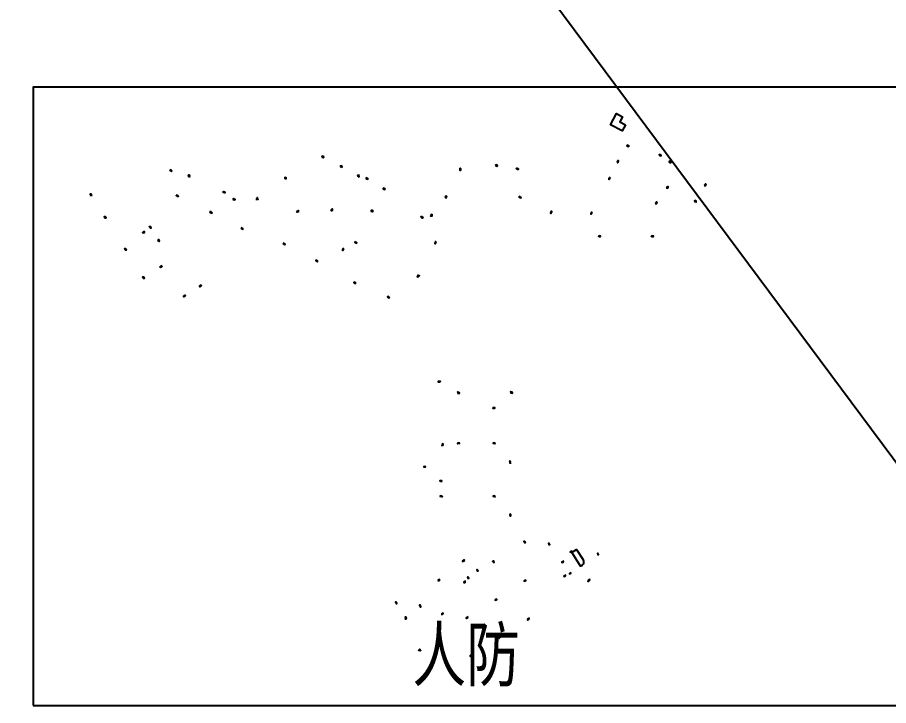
# Model space of a CAD drawing. Extents: x -1466470 to 868515, y -511729 to 1464999.
# Drawn here: x -803709 to -388717, y 282310 to 609892 of the extents above; entities that cross this region are included whole.
import ezdxf

# ---------------------------------------------------------------- set-up
doc = ezdxf.new("R2010")
doc.units = 0
doc.header["$LTSCALE"] = 10
doc.header["$MEASUREMENT"] = 0
doc.layers.add('X-104 B2平面$0$04-不打印_辅助线', color=165, linetype='Continuous', plot=False)
for name, color, linetype in [('X-104 B2平面$0$A-SUR_看线', 231, 'Continuous'), ('X-104 B2平面$0$EQUIP_消火栓', 7, 'Continuous'), ('X-104 B2平面$0$EQUIP_消防', 7, 'Continuous'), ('X-104 B2平面$0$VPIPE-消防', 1, 'Continuous'), ('X-104 B2平面$0$看线', 241, 'Continuous')]:
    doc.layers.add(name, color=color, linetype=linetype)
doc.styles.add('X-104 B2平面$0$Arial', font='arial.ttf', dxfattribs={"width": 0.75, "height": 2.5})

# ---------------------------------------------------------------- blocks, each defined once
blk = doc.blocks.new('X-104 B2平面$0$$TwtSys$00000434')
for p, q in [((-0.5, 0.5), (-0.5, -0.5)), ((-0.5, -0.5), (0.5, 0.5)), ((0.5, 0.5), (-0.5, 0.5)), ((0.5, -0.5), (0.5, 0.5)), ((-0.5, -0.5), (0.5, -0.5))]:
    blk.add_line(p, q)
blk.add_solid([(0.5, -0.5), (0.5, 0.5), (-0.5, -0.5)])
blk = doc.blocks.new('X-104 B2平面$0$$TWTSYS$00000546')
h = blk.add_hatch()
h.set_pattern_fill('ANSI31', color=256, scale=200, style=0)
h.set_pattern_definition([(45, (-38543.802, -6670.83), (-17.67767, 17.67767), [])])
h.paths.add_polyline_path([(-65, 174), (65, 174), (65, 44), (-65, 44)])
for points in [[(0, 344), (-198, 0), (198, 0)], [(-65, 174), (65, 174), (65, 44), (-65, 44)]]:
    blk.add_lwpolyline(points, close=True)
blk = doc.blocks.new('X-104 B2平面$0$A$C55F25C51')
at = {"layer": 'X-104 B2平面$0$VPIPE-消防', "linetype": 'Continuous'}
for centre in [(17219, 148362), (25728, 143298), (50928, 143390), (42528, 135597), (18140, 117824), (25618, 118797), (43473, 118797), (50760, 109475), (17263, 101070), (18225, 93463), (43426, 93446), (50860, 84275), (57224, 72176), (28711, 63370), (42426, 62739), (29199, 53247), (58160, 53561), (87933, 53168), (-3504, 42543), (7979, 40964), (18153, 37399), (924, 35231), (29857, 35544), (59126, 34807), (45466, 26120), (7257, 20350), (31790, 17409), (14145, 14891)]:
    blk.add_circle(centre, 50, dxfattribs=at)
at = {"layer": 'X-104 B2平面$0$EQUIP_消火栓', "xscale": 700.0000000000016, "yscale": 180.0000000000002, "zscale": 700.0000000000016, "rotation": 179.9973647612916}
blk.add_blockref('X-104 B2平面$0$$TwtSys$00000434', (51345, 143115), dxfattribs=at)
at = {"layer": 'X-104 B2平面$0$EQUIP_消防'}
for p, rotation in [((16603, 148275), 180.0026352946099), ((17000, 148275), 180.0026352946099), ((25947, 142952), 179.9973647612991), ((26344, 142952), 179.9973647612991), ((51147, 143025), 179.9973647612991), ((51544, 143025), 179.9973647612991), ((42747, 135685), 359.9973647053902), ((43144, 135685), 359.9973647053902), ((18375, 118504), 269.9994295256455), ((18375, 118107), 269.9994295256455), ((25947, 118885), 359.9973647053902), ((26344, 118885), 359.9973647053902), ((42747, 118885), 359.9973647053902), ((43144, 118885), 359.9973647053902), ((9796, 107655), 359.9973647053902), ((10193, 107654), 359.9973647053902), ((50715, 110153), 90), ((50715, 109756), 90), ((17547, 101025), 179.9999999999984), ((17944, 101025), 179.9999999999984), ((42747, 93685), 0.2718564061595536), ((43144, 93687), 0.2718564061595536), ((50815, 84950), 89.99736470538967), ((50815, 84554), 89.99736470538967), ((57439, 72025), 302.2229229800861), ((57651, 71689), 302.2229229800861), ((69178, 71253), 122.7354887732257), ((69393, 70919), 122.7354887732257), ((79501, 67108), 32.22292298008606), ((79836, 67319), 32.22292298008606), ((92499, 66427), 122.222922980086), ((28176, 62913), 212.222922980086), ((28512, 63124), 212.222922980086), ((42633, 62600), 302.2229229800861), ((42844, 62265), 302.2229229800861), ((75529, 62266), 32.22292298008606), ((75865, 62477), 32.22292298008606), ((92711, 66092), 122.222922980086), ((35051, 58723), 122.2229229800861), ((35262, 58387), 122.2229229800861), ((16880, 53979), 212.222922980086), ((30649, 55209), 122.2229229800861), ((30861, 54874), 122.2229229800861), ((76511, 55603), 32.22292298008606), ((76847, 55814), 32.22292298008606), ((79109, 56782), 32.22292298008606), ((79445, 56994), 32.22292298008606), ((88100, 53593), 32.22292298008606), ((88436, 53805), 32.22292298008606), ((16544, 53767), 212.222922980086), ((28724, 52829), 212.222922980086), ((29060, 53041), 212.222922980086), ((57581, 53311), 32.22292298008606), ((57917, 53522), 32.22292298008606), ((-3776, 43139), 302.4792126004326), ((-3563, 42804), 302.4792126004326), ((7620, 41628), 302.2229229800861), ((7831, 41292), 302.2229229800861), ((43759, 44297), 32.22292298008606), ((44095, 44509), 32.22292298008606), ((18291, 37606), 32.22292298008606), ((18627, 37817), 32.22292298008606), ((827, 35994), 302.7683213823448), ((1042, 35661), 302.7683213823448), ((29996, 35751), 32.22292298008606), ((30331, 35962), 32.22292298008606), ((59194, 35134), 32.22292298008606), ((59530, 35345), 32.22292298008606), ((45528, 26434), 32.22292298008606), ((45864, 26646), 32.22292298008606), ((7553, 20538), 302.7683213823448), ((7768, 20204), 302.7683213823448), ((31862, 17735), 32.22292298008606), ((32198, 17947), 32.22292298008606), ((13877, 15495), 302.7683213823448), ((14091, 15162), 302.7683213823448)]:
    blk.add_blockref('X-104 B2平面$0$$TWTSYS$00000546', p, dxfattribs=dict(at, rotation=rotation))
for p in [(17547, 93685), (17944, 93685)]:
    blk.add_blockref('X-104 B2平面$0$$TWTSYS$00000546', p, dxfattribs=at)
blk = doc.blocks.new('X-104 B2平面$0$A$C4A892B70')
at = {"layer": 'X-104 B2平面$0$VPIPE-消防', "linetype": 'Continuous'}
for centre in [(215464, 1163), (69446, -3675), (230073, -2972), (78150, -8206), (152223, -7814), (210155, -6616), (235305, -5700), (-2297, -10747), (135011, -9516), (162780, -9880), (5706, -12714), (51625, -13789), (86380, -12773), (90342, -14110), (206131, -14671), (99345, -19312), (233637, -18844), (251820, -17764), (-41046, -21740), (793, -22785), (23049, -21018), (27898, -24264), (38679, -24193), (128177, -22644), (163331, -23042), (74309, -28873), (228484, -26307), (247617, -25362), (-34243, -32436), (16767, -30649), (57318, -30120), (93603, -29851), (116627, -32422), (121212, -32151), (178391, -30807), (197544, -31167), (-12717, -37214), (-15917, -40079), (31669, -38406), (-8245, -44243), (51713, -45684), (85044, -44577), (123261, -45249), (201175, -41769), (226375, -41773), (-24542, -47688), (79230, -48486), (67231, -53762), (67231, -53762), (-6950, -56040), (-15960, -61180), (115577, -60483), (11126, -65733), (84511, -63792), (3468, -70477), (100588, -70592)]:
    blk.add_circle(centre, 50, dxfattribs=at)
at = {"layer": 'X-104 B2平面$0$EQUIP_消火栓'}
for p, xscale, yscale, zscale, rotation in [((215055, 1420), 700.0000000000001, 180, 700.0000000000001, 152.500130539079), ((69863, -3888), 699.9999999999999, 179.9999999999999, 699.9999999999999, 152.5000138824565), ((230489, -3257), 700.0000000000002, 180, 700.0000000000002, 332.3993216109598), ((78567, -8419), 699.9999999999999, 179.9999999999999, 699.9999999999999, 152.5000138824565), ((152640, -8028), 699.9999999999999, 179.9999999999999, 699.9999999999999, 152.5000138824565), ((210417, -6210), 700, 180, 700, 61.7324990434503), ((235179, -6346), 700.0000000000001, 180, 700.0000000000001, 152.500130539079), ((-2749, -10530), -700, 180, 700, 332.4999583684411), ((135149, -9813), 700, 180, 700, 242.5000135128928), ((162308, -9703), -700.0000000000001, 180, 700, 332.6006552475175), ((6123, -12927), 699.9999999999999, 179.9999999999999, 699.9999999999999, 152.5000138824565), ((52041, -14002), 699.9999999999999, 179.9999999999999, 699.9999999999999, 152.5000138824565), ((86796, -12987), 699.9999999999999, 179.9999999999999, 699.9999999999999, 152.5000138824565), ((90758, -14395), 700.0000000000002, 180, 700.0000000000002, 332.3993216109598), ((206393, -14265), 700, 180, 700, 61.7324990434503), ((22577, -20841), -700.0000000000001, 180, 700, 332.6006552475175), ((98908, -19066), 699.9999999999999, 179.9999999999999, 699.9999999999999, 152.5000138824565), ((233819, -18396), -700, 180, 700, 243.2600750527982), ((252082, -17358), 700, 180, 700, 61.7324990434503), ((-40794, -22135), -700.0000000000001, 180.0000000000001, 700, 302.459123452464), ((342, -22568), -700, 180, 700, 332.4999583684411), ((27484, -24046), -700.0000000000005, 180.0000000000001, 700, 152.556835105597), ((38559, -23905), 700, 180, 700, 62.50001236630071), ((128315, -22941), 700, 180, 700, 242.5000135128928), ((163740, -23299), 700, 180, 700, 332.5389311849984), ((247174, -25131), 700, 180, 700, 332.5005219402103), ((74092, -29324), -699.9999999999999, 180, 699.9999999999999, 62.49998611770943), ((228746, -25902), 700, 180, 700, 61.7324990434503), ((-33991, -32830), -700.0000000000001, 180.0000000000001, 700, 302.459123452464), ((16338, -30444), -700, 180, 700, 332.4999583684411), ((57772, -29813), -700.0000000000005, 180.0000000000001, 700, 242.5000142325536), ((93202, -29624), 699.9999999999999, 179.9999999999999, 699.9999999999999, 152.5000138824565), ((117079, -32639), -699.9999999999999, 180, 700, 152.5000138697802), ((121437, -31678), 700, 180, 700, 242.5000135128928), ((178653, -30402), 700, 180, 700, 61.7324990434503), ((197806, -30761), 700, 180, 700, 61.7324990434503), ((-12447, -37635), -700.0000000000001, 180.0000000000001, 700, 302.459123452464), ((-15463, -39861), 700, 180, 700, 32.45912345235956), ((31240, -38201), -700, 180, 700, 332.4999583684411), ((-8495, -43847), -699.9999999999999, 180, 699.9999999999999, 302.4591234524503), ((51261, -45467), -700, 180, 700, 332.4999583684411), ((85453, -44834), 700, 180, 700, 332.5389311849984), ((123523, -44843), 700, 180, 700, 61.7324990434503), ((-24289, -48083), -700.0000000000001, 180.0000000000001, 700, 302.459123452464), ((79492, -48080), 700, 180, 700, 61.7324990434503), ((66779, -53545), -700, 180, 700, 332.4999583684411), ((-7340, -56359), -700, 180, 700, 32.45912345246027), ((-15708, -61575), -700.0000000000001, 180.0000000000001, 700, 302.459123452464), ((115192, -60809), 700, 180, 700, 61.7324990434503), ((11494, -65439), -700, 180, 700, 32.45912345246133), ((84962, -63969), 700, 180, 700, 332.5389311849984), ((3894, -70274), -700, 180, 700, 32.45912345246133), ((100997, -70848), 700, 180, 700, 332.5389311849984)]:
    blk.add_blockref('X-104 B2平面$0$$TwtSys$00000434', p, dxfattribs=dict(at, xscale=xscale, yscale=yscale, zscale=zscale, rotation=rotation))
at = {"layer": 'X-104 B2平面$0$EQUIP_消火栓', "xscale": 700, "yscale": 180, "zscale": 700}
for p in [(201654, -41819), (226854, -41819)]:
    blk.add_blockref('X-104 B2平面$0$$TwtSys$00000434', p, dxfattribs=at)
at = {"layer": 'X-104 B2平面$0$EQUIP_消防'}
for p, rotation in [((214837, 1432), 152.500130539079), ((215189, 1249), 152.500130539079), ((69645, -3877), 152.5000138824565), ((69997, -4060), 152.5000138824565), ((152422, -8016), 152.5000138824565), ((152774, -8199), 152.5000138824565), ((210244, -6342), 61.7324990434503), ((210432, -5993), 61.7324990434503), ((234962, -6334), 152.500130539079), ((235313, -6518), 152.500130539079), ((-2883, -10359), 332.4999583684411), ((-2531, -10542), 332.4999583684411), ((78349, -8408), 152.5000138824565), ((78701, -8591), 152.5000138824565), ((135116, -10072), 242.5000135128928), ((135299, -9720), 242.5000135128928), ((5905, -12915), 152.5000138824565), ((6257, -13099), 152.5000138824565), ((51824, -13990), 152.5000138824565), ((52176, -14174), 152.5000138824565), ((86579, -12975), 152.5000138824565), ((86931, -13158), 152.5000138824565), ((206220, -14398), 61.7324990434503), ((206408, -14048), 61.7324990434503), ((98691, -19055), 152.5000138824565), ((99043, -19238), 152.5000138824565), ((233810, -18614), 243.2600750527982), ((233989, -18260), 243.2600750527982), ((251909, -17490), 61.7324990434503), ((252097, -17140), 61.7324990434503), ((-40825, -21919), 302.459123452464), ((-40612, -22254), 302.459123452464), ((207, -22396), 332.4999583684411), ((559, -22580), 332.4999583684411), ((27267, -24034), 152.556835105597), ((27619, -24217), 152.556835105597), ((38387, -24039), 62.50001236630071), ((38570, -23687), 62.50001236630071), ((128303, -23159), 242.5000135128928), ((128486, -22807), 242.5000135128928), ((163606, -23127), 332.5389311849984), ((163958, -23310), 332.5389311849984), ((247039, -24959), 332.5005219402103), ((247391, -25143), 332.5005219402103), ((228573, -26034), 61.7324990434503), ((228761, -25684), 61.7324990434503), ((-34022, -32615), 302.459123452464), ((-33809, -32950), 302.459123452464), ((16204, -30273), 332.4999583684411), ((16556, -30456), 332.4999583684411), ((57760, -30030), 242.5000142325536), ((57943, -29678), 242.5000142325536), ((92985, -29613), 152.5000138824565), ((93336, -29796), 152.5000138824565), ((116861, -32627), 152.5000138697801), ((117213, -32810), 152.5000138697801), ((121425, -31896), 242.5000135128928), ((121608, -31544), 242.5000135128928), ((178480, -30534), 61.7324990434503), ((178668, -30184), 61.7324990434503), ((197633, -30893), 61.7324990434503), ((197821, -30544), 61.7324990434503), ((-12478, -37419), 302.459123452464), ((-15679, -39892), 32.45912345235954), ((-15344, -39679), 32.45912345235954), ((-12265, -37754), 302.459123452464), ((31106, -38030), 332.4999583684411), ((31458, -38213), 332.4999583684411), ((-8526, -43632), 302.4591234524503), ((-8313, -43966), 302.4591234524503), ((51127, -45296), 332.4999583684411), ((51479, -45479), 332.4999583684411), ((85319, -44662), 332.5389311849984), ((85671, -44845), 332.5389311849984), ((123350, -44975), 61.7324990434503), ((123538, -44626), 61.7324990434503), ((-24320, -47868), 302.459123452464), ((-24107, -48202), 302.459123452464), ((79319, -48212), 61.7324990434503), ((79507, -47862), 61.7324990434503), ((66645, -53374), 332.4999583684411), ((66997, -53557), 332.4999583684411), ((-7556, -56390), 32.45912345246024), ((-7221, -56177), 32.45912345246024), ((-15738, -61359), 302.459123452464), ((-15525, -61694), 302.459123452464), ((115019, -60942), 61.7324990434503), ((115207, -60592), 61.7324990434503), ((11279, -65470), 32.45912345246135), ((11613, -65257), 32.45912345246135), ((84828, -63797), 332.5389311849984), ((85180, -63980), 332.5389311849984), ((3678, -70304), 32.45912345246135), ((4013, -70091), 32.45912345246135), ((100863, -70677), 332.5389311849984), ((101215, -70860), 332.5389311849984)]:
    blk.add_blockref('X-104 B2平面$0$$TWTSYS$00000546', p, dxfattribs=dict(at, rotation=rotation))
at = {"layer": 'X-104 B2平面$0$EQUIP_消防', "color": 2, "linetype": 'ByBlock', "zscale": 1.5, "rotation": 332.3993216109598}
for p in [(230355, -3086), (230706, -3269), (90624, -14223), (90975, -14407)]:
    blk.add_blockref('X-104 B2平面$0$$TWTSYS$00000546', p, dxfattribs=at)
at = {"layer": 'X-104 B2平面$0$EQUIP_消防', "color": 2, "linetype": 'ByBlock', "xscale": -1, "zscale": 1.5, "rotation": 332.6006552475176}
for p in [(162215, -9554), (162568, -9736), (22484, -20691), (22837, -20874)]:
    blk.add_blockref('X-104 B2平面$0$$TWTSYS$00000546', p, dxfattribs=at)
at = {"layer": 'X-104 B2平面$0$EQUIP_消防', "xscale": -1, "rotation": 62.49998611770941}
for p in [(74104, -29107), (73921, -29459)]:
    blk.add_blockref('X-104 B2平面$0$$TWTSYS$00000546', p, dxfattribs=at)
at = {"layer": 'X-104 B2平面$0$EQUIP_消防'}
for p in [(201456, -41729), (201853, -41729), (226656, -41729), (227053, -41729)]:
    blk.add_blockref('X-104 B2平面$0$$TWTSYS$00000546', p, dxfattribs=at)
blk = doc.blocks.new('X-104 B2平面')
at = {"layer": 'X-104 B2平面$0$04-不打印_辅助线'}
blk.add_lwpolyline([(-606180, 288330), (-190030, 288330), (-190030, 582680), (-606180, 582680)], close=True, dxfattribs=at)
at = {"layer": 'X-104 B2平面$0$A-SUR_看线'}
blk.add_lwpolyline([(18357, 117317), (-989483, 1471019)], dxfattribs=at)
blk.add_lwpolyline([(-323972, 564834), (-325519, 561862), (-331151, 564794), (-328334, 570205), (-325363, 568658), (-326633, 566219)], close=True, dxfattribs=at)
blk.add_lwpolyline([(-349487, 361323), (-347336, 362692), (-344382, 358053, -0.4254009), (-345219, 354618), (-345299, 354743), (-345467, 354636), (-349495, 360963), (-349326, 361070)], format="xyb", close=True, dxfattribs=at)
blk.add_blockref('X-104 B2平面$0$A$C55F25C51', (-429622, 294285))
at = {"layer": 'X-104 B2平面$0$看线'}
blk.add_blockref('X-104 B2平面$0$A$C4A892B70', (-537931, 553498), dxfattribs=at)
at = {"layer": 'X-104 B2平面$0$04-不打印_辅助线', "color": 7, "style": 'X-104 B2平面$0$Arial', "width": 0.75}
blk.add_text('人防', height=25000, dxfattribs=at).set_placement((-425512, 300137))

msp = doc.modelspace()

# ---------------------------------------------------------------- block references
msp.add_blockref('X-104 B2平面', (-190030, -6020))

doc.saveas('drawing.dxf')
